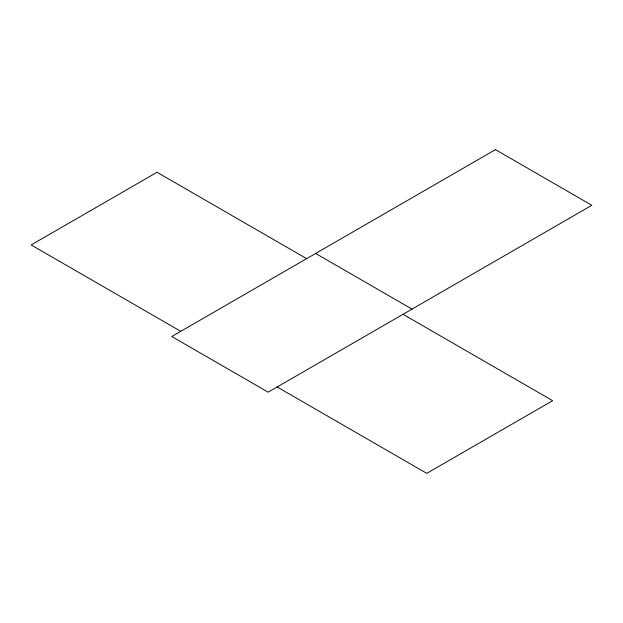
<?xml version="1.0" encoding="UTF-8"?>
<svg xmlns="http://www.w3.org/2000/svg" width="623" height="623" viewBox="0 0 623 623"><rect width="100%" height="100%" fill="white"/><g stroke="black" fill="none" stroke-linecap="round" stroke-linejoin="round"><path stroke-width="0.93" d="M315.635 253.46L412.021 309.109M306.648 258.654L157.027 172.275L31.15 244.948L180.763 331.327M403.034 314.304L552.648 400.682L426.771 473.355L277.149 386.976M495.464 149.645L171.777 336.521L268.163 392.171L591.85 205.286L495.464 149.645"/></g></svg>
